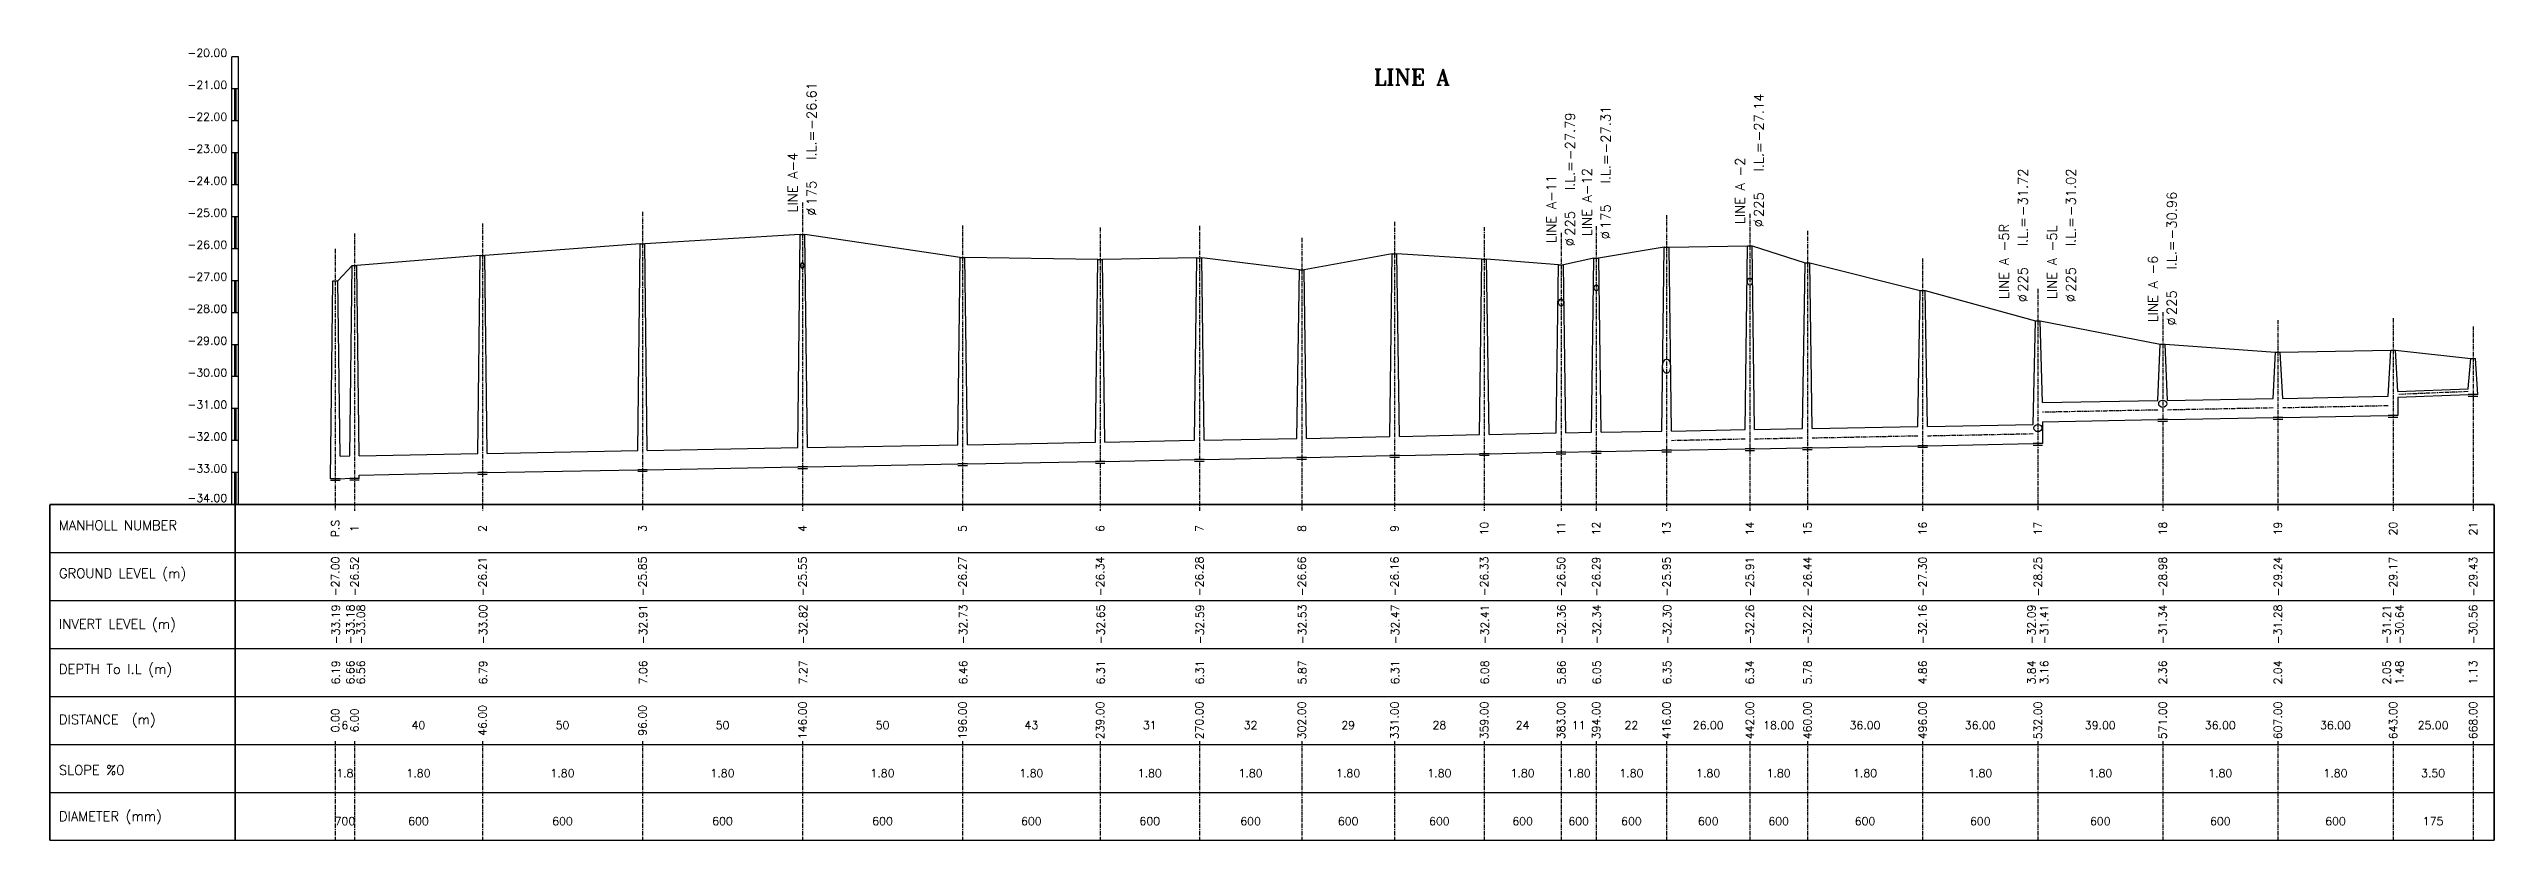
# Model space of a CAD drawing. Header units: millimetres. Extents: x 285775 to 286539, y 3258604 to 3259504.
# Drawn here: x 285775 to 286539, y 3258604 to 3258852 of the extents above; entities that cross this region are included whole.
import ezdxf
from ezdxf.enums import TextEntityAlignment as Align

# ---------------------------------------------------------------- set-up
doc = ezdxf.new("R2010")
doc.units = ezdxf.units.MM
doc.header["$MEASUREMENT"] = 0
doc.linetypes.add('CENTER', pattern=[2, 1.25, -0.25, 0.25, -0.25])
for name, color, linetype in [('EN-S-CL', 2, 'CENTER'), ('EN-S-GL', 150, 'Continuous'), ('EN-S-IL', 12, 'Continuous'), ('EN-S-IL-175', 12, 'Continuous'), ('EN-S-IL-600', 12, 'Continuous'), ('EN-S-IL-700', 12, 'Continuous'), ('EN-S-MH', 7, 'Continuous'), ('EN-S-TBL', 8, 'Continuous'), ('EN-S-TXT', 3, 'Continuous')]:
    doc.layers.add(name, color=color, linetype=linetype)
doc.styles.add('ROMANS', font='romans.shx')
doc.styles.add('ROMANT', font='romant')

# ---------------------------------------------------------------- blocks, each defined once
blk = doc.blocks.new('SUB-LINE')
at = {"layer": 'EN-S-TXT', "style": 'ROMANT'}
for s, p in [('I.L.=', (4.27, 17.86)), ('%%c', (4.27, -2.9))]:
    blk.add_text(s, height=3, rotation=90, dxfattribs=at).set_placement(p, align=Align.CENTER)
for tag, p in [('INVERT-LEVEL', (4.32, 22.72)), ('LINE-NAME', (-1.56, -3.2)), ('PIPE-DIM', (4.32, -0.93))]:
    blk.add_attdef(tag, p, '', height=3, rotation=90, dxfattribs=at)

msp = doc.modelspace()

# ---------------------------------------------------------------- linework, layer by layer
at = {"layer": 'EN-S-CL'}
for p, q in [((285960.4, 3258800.74), (285960.4, 3258707.24)), ((286010.4, 3258803.74), (286010.4, 3258707.24)), ((286195.4, 3258797.64), (286195.4, 3258707.24)), ((286280.4, 3258799.74), (286280.4, 3258707.24)), ((286306.4, 3258800.11), (286306.4, 3258707.24)), ((285870.4, 3258794.04), (285870.4, 3258707.24)), ((285910.4, 3258797.14), (285910.4, 3258707.24)), ((286060.4, 3258796.54), (286060.4, 3258707.24)), ((286103.4, 3258795.84), (286103.4, 3258707.24)), ((286134.4, 3258796.44), (286134.4, 3258707.24)), ((286166.4, 3258792.64), (286166.4, 3258707.24)), ((286223.4, 3258795.94), (286223.4, 3258707.24)), ((286247.4, 3258794.24), (286247.4, 3258707.24)), ((286258.4, 3258796.34), (286258.4, 3258707.24)), ((286324.4, 3258794.83), (286324.4, 3258707.24)), ((285864.4, 3258789.24), (285864.4, 3258707.24)), ((286360.4, 3258786.22), (286360.4, 3258707.24)), ((286396.4, 3258776.71), (286396.4, 3258707.24)), ((286435.4, 3258769.44), (286435.4, 3258707.24)), ((286507.4, 3258767.57), (286507.4, 3258707.24)), ((286471.4, 3258766.88), (286471.4, 3258707.24)), ((286532.4, 3258764.94), (286532.4, 3258707.24)), ((286530.9, 3258744.56), (286508.9, 3258743.68)), ((286433.9, 3258738.81), (286397.9, 3258738.11)), ((286469.9, 3258739.46), (286436.9, 3258738.81)), ((286505.9, 3258740.11), (286472.9, 3258739.46)), ((286304.9, 3258729.69), (286281.9, 3258729.22)), ((286322.9, 3258730.01), (286307.9, 3258729.69)), ((286358.9, 3258730.66), (286325.9, 3258730.01)), ((286394.9, 3258731.31), (286361.9, 3258730.66)), ((285864.4, 3258635.25), (285864.4, 3258604.25)), ((285870.4, 3258635.25), (285870.4, 3258604.25)), ((285910.4, 3258635.25), (285910.4, 3258604.25)), ((285960.4, 3258635.25), (285960.4, 3258604.25)), ((286010.4, 3258635.25), (286010.4, 3258604.25)), ((286060.4, 3258635.25), (286060.4, 3258604.25)), ((286103.4, 3258635.25), (286103.4, 3258604.25)), ((286134.4, 3258635.25), (286134.4, 3258604.25)), ((286166.4, 3258635.25), (286166.4, 3258604.25)), ((286195.4, 3258635.25), (286195.4, 3258604.25)), ((286223.4, 3258635.24), (286223.4, 3258604.24)), ((286247.4, 3258635.24), (286247.4, 3258604.24)), ((286258.4, 3258635.24), (286258.4, 3258604.24)), ((286280.4, 3258635.24), (286280.4, 3258604.24)), ((286306.4, 3258635.24), (286306.4, 3258604.24)), ((286324.4, 3258635.24), (286324.4, 3258604.24)), ((286360.4, 3258635.24), (286360.4, 3258604.24)), ((286396.4, 3258635.24), (286396.4, 3258604.24)), ((286435.4, 3258635.24), (286435.4, 3258604.24)), ((286471.4, 3258635.24), (286471.4, 3258604.24)), ((286507.4, 3258635.24), (286507.4, 3258604.24)), ((286532.4, 3258635.24), (286532.4, 3258604.24))]:
    msp.add_line(p, q, dxfattribs=at)
at = {"layer": 'EN-S-GL'}
for p, q in [((285959.65, 3258790.74), (285911.15, 3258787.14)), ((286009.65, 3258793.74), (285961.15, 3258790.74)), ((286059.65, 3258786.54), (286011.15, 3258793.74)), ((286281.15, 3258789.74), (286305.65, 3258790.11)), ((286307.15, 3258790.11), (286323.65, 3258784.83)), ((285869.65, 3258784.04), (285865.15, 3258779.24)), ((285909.65, 3258787.14), (285871.15, 3258784.04)), ((286102.65, 3258785.84), (286061.15, 3258786.54)), ((286133.65, 3258786.44), (286104.15, 3258785.84)), ((286165.65, 3258782.64), (286135.15, 3258786.44)), ((286194.65, 3258787.64), (286167.15, 3258782.64)), ((286222.65, 3258785.94), (286196.15, 3258787.64)), ((286246.65, 3258784.24), (286224.15, 3258785.94)), ((286257.65, 3258786.34), (286248.15, 3258784.24)), ((286279.65, 3258789.74), (286259.15, 3258786.34)), ((286325.15, 3258784.83), (286359.65, 3258776.22)), ((286361.15, 3258776.22), (286395.65, 3258766.71)), ((286397.15, 3258766.71), (286434.65, 3258759.44)), ((286436.15, 3258759.44), (286470.65, 3258756.88)), ((286472.15, 3258756.88), (286506.65, 3258757.57)), ((286508.15, 3258757.57), (286531.65, 3258754.94))]:
    msp.add_line(p, q, dxfattribs=at)
at = {"layer": 'EN-S-IL', "color": 6}
for centre, major_axis, ratio in [((286258.4, 3258777.03), (0, 0.875), 0.781299), ((286306.4, 3258778.97), (0, 1.12), 0.675264)]:
    msp.add_ellipse(centre, major_axis=major_axis, ratio=ratio, start_param=-1.570796, end_param=4.712389, dxfattribs=at)
for centre, major_axis, ratio in [((286280.4, 3258752.49), (0, -2.25), 0.555556), ((286435.4, 3258740.77), (1.25, 0), 0.9), ((286396.4, 3258733.17), (1.25, 0), 0.9)]:
    msp.add_ellipse(centre, major_axis=major_axis, ratio=ratio, dxfattribs=at)
at = {"layer": 'EN-S-IL-175', "color": 6}
for p, q in [((286508.9, 3258744.56), (286530.9, 3258745.43)), ((286508.9, 3258742.81), (286530.9, 3258743.68))]:
    msp.add_line(p, q, dxfattribs=at)
at = {"layer": 'EN-S-IL-600', "color": 6}
for p, q in [((286397.9, 3258741.11), (286433.9, 3258741.81)), ((286436.9, 3258741.81), (286469.9, 3258742.46)), ((286436.9, 3258735.81), (286469.9, 3258736.46)), ((286472.9, 3258742.46), (286505.9, 3258743.11)), ((286472.9, 3258736.46), (286505.9, 3258737.11)), ((286104.9, 3258728.75), (286132.9, 3258729.35)), ((286135.9, 3258729.35), (286164.9, 3258729.91)), ((286167.9, 3258729.95), (286193.9, 3258730.55)), ((286196.9, 3258730.55), (286221.9, 3258731.15)), ((286224.9, 3258731.15), (286245.9, 3258731.65)), ((286248.9, 3258731.65), (286256.92, 3258731.85)), ((286259.9, 3258731.85), (286278.9, 3258732.23)), ((286281.9, 3258732.22), (286304.9, 3258732.69)), ((286307.9, 3258732.69), (286322.9, 3258733.02)), ((286325.9, 3258733.01), (286358.9, 3258733.66)), ((286361.9, 3258733.66), (286394.9, 3258734.31)), ((286397.9, 3258735.11), (286433.9, 3258735.81)), ((285871.9, 3258724.45), (285908.9, 3258725.25)), ((285911.9, 3258725.25), (285958.9, 3258726.15)), ((285961.9, 3258726.15), (286008.9, 3258727.05)), ((286011.9, 3258727.05), (286058.9, 3258727.95)), ((286011.9, 3258721.04), (286058.9, 3258721.94)), ((286061.9, 3258727.95), (286101.9, 3258728.75)), ((286061.9, 3258721.94), (286101.9, 3258722.74)), ((286104.9, 3258722.74), (286132.9, 3258723.34)), ((286135.9, 3258723.34), (286164.9, 3258723.94)), ((286167.9, 3258723.94), (286193.9, 3258724.54)), ((286196.9, 3258724.54), (286221.9, 3258725.14)), ((286224.9, 3258725.14), (286245.9, 3258725.64)), ((286248.9, 3258725.64), (286256.9, 3258725.84)), ((286259.9, 3258725.84), (286278.88, 3258726.22)), ((286281.9, 3258726.22), (286304.9, 3258726.69)), ((286307.9, 3258726.69), (286322.9, 3258727.01)), ((286325.9, 3258727.01), (286358.9, 3258727.66)), ((286361.9, 3258727.66), (286394.9, 3258728.31)), ((285871.9, 3258718.44), (285908.9, 3258719.24)), ((285911.9, 3258719.24), (285958.9, 3258720.14)), ((285961.9, 3258720.14), (286008.9, 3258721.04))]:
    msp.add_line(p, q, dxfattribs=at)
at = {"layer": 'EN-S-IL-600', "color": 6, "extrusion": (0, 0, -1)}
msp.add_ellipse((286010.38, 3258784.02), major_axis=(0, -0.875), ratio=0.58727, start_param=-1.570796, end_param=4.712389, dxfattribs=at)
at = {"layer": 'EN-S-IL-600', "color": 6}
msp.add_ellipse((286247.4, 3258772.4), major_axis=(0, -1.12), ratio=0.658575, start_param=-1.570796, end_param=4.712389, dxfattribs=at)
at = {"layer": 'EN-S-IL-700'}
for p, q in [((285865.9, 3258724.35), (285868.9, 3258724.46)), ((285865.9, 3258717.34), (285868.9, 3258717.45))]:
    msp.add_line(p, q, dxfattribs=at)
at = {"layer": 'EN-S-MH'}
for p, q in [((285958.9, 3258726.15), (285959.65, 3258790.74)), ((285959.65, 3258790.74), (285961.15, 3258790.74)), ((285961.9, 3258726.15), (285961.15, 3258790.74)), ((286008.9, 3258727.05), (286009.65, 3258793.74)), ((286009.65, 3258793.74), (286011.15, 3258793.74)), ((286011.9, 3258727.05), (286011.15, 3258793.74)), ((286304.9, 3258732.69), (286305.65, 3258790.11)), ((286305.65, 3258790.11), (286307.15, 3258790.11)), ((286307.9, 3258732.69), (286307.15, 3258790.11)), ((285868.9, 3258724.45), (285869.65, 3258784.04)), ((285869.65, 3258784.04), (285871.15, 3258784.04)), ((285871.9, 3258724.45), (285871.15, 3258784.04)), ((285908.9, 3258725.25), (285909.65, 3258787.14)), ((285909.65, 3258787.14), (285911.15, 3258787.14)), ((285911.9, 3258725.25), (285911.15, 3258787.14)), ((286058.9, 3258727.95), (286059.65, 3258786.54)), ((286059.65, 3258786.54), (286061.15, 3258786.54)), ((286061.9, 3258727.95), (286061.15, 3258786.54)), ((286101.9, 3258728.75), (286102.65, 3258785.84)), ((286102.65, 3258785.84), (286104.15, 3258785.84)), ((286104.9, 3258728.75), (286104.15, 3258785.84)), ((286132.9, 3258729.35), (286133.65, 3258786.44)), ((286133.65, 3258786.44), (286135.15, 3258786.44)), ((286135.9, 3258729.35), (286135.15, 3258786.44)), ((286164.9, 3258729.95), (286165.65, 3258782.64)), ((286165.65, 3258782.64), (286167.15, 3258782.64)), ((286167.9, 3258729.95), (286167.15, 3258782.64)), ((286193.9, 3258730.55), (286194.65, 3258787.64)), ((286194.65, 3258787.64), (286196.15, 3258787.64)), ((286196.9, 3258730.55), (286196.15, 3258787.64)), ((286221.9, 3258731.15), (286222.65, 3258785.94)), ((286222.65, 3258785.94), (286224.15, 3258785.94)), ((286224.9, 3258731.15), (286224.15, 3258785.94)), ((286245.9, 3258731.65), (286246.65, 3258784.24)), ((286246.65, 3258784.24), (286248.15, 3258784.24)), ((286248.9, 3258731.65), (286248.15, 3258784.24)), ((286256.9, 3258731.85), (286257.65, 3258786.34)), ((286257.65, 3258786.34), (286259.15, 3258786.34)), ((286259.9, 3258731.85), (286259.19, 3258786.35)), ((286278.9, 3258732.23), (286279.65, 3258789.74)), ((286279.65, 3258789.74), (286281.15, 3258789.74)), ((286281.9, 3258732.22), (286281.15, 3258789.74)), ((286322.9, 3258733.02), (286323.65, 3258784.83)), ((286323.65, 3258784.83), (286325.15, 3258784.83)), ((286325.9, 3258733.01), (286325.15, 3258784.83)), ((285862.9, 3258717.34), (285863.65, 3258779.24)), ((285863.65, 3258779.24), (285865.15, 3258779.24)), ((285865.9, 3258724.35), (285865.15, 3258779.24)), ((286358.9, 3258733.66), (286359.65, 3258776.22)), ((286359.65, 3258776.22), (286361.15, 3258776.22)), ((286361.9, 3258733.66), (286361.15, 3258776.22)), ((286394.9, 3258734.31), (286395.65, 3258766.71)), ((286395.65, 3258766.71), (286397.15, 3258766.71)), ((286397.9, 3258741.11), (286397.15, 3258766.71)), ((286433.9, 3258741.81), (286434.65, 3258759.44)), ((286434.65, 3258759.44), (286436.15, 3258759.44)), ((286436.9, 3258741.81), (286436.15, 3258759.44)), ((286469.9, 3258742.46), (286470.65, 3258756.88)), ((286470.65, 3258756.88), (286472.15, 3258756.88)), ((286472.9, 3258742.46), (286472.15, 3258756.88)), ((286505.9, 3258743.11), (286506.65, 3258757.57)), ((286506.65, 3258757.57), (286508.15, 3258757.57)), ((286508.9, 3258744.56), (286508.15, 3258757.57)), ((286530.9, 3258745.43), (286531.65, 3258754.94)), ((286531.65, 3258754.94), (286533.15, 3258754.94)), ((286533.9, 3258743.68), (286533.15, 3258754.94)), ((286472.9, 3258736.46), (286469.9, 3258736.46)), ((286472.9, 3258736.46), (286472.9, 3258736.46)), ((286508.9, 3258737.11), (286505.9, 3258737.11)), ((286505.9, 3258736.61), (286508.9, 3258736.61)), ((286508.9, 3258742.81), (286508.9, 3258737.11)), ((286533.9, 3258743.68), (286530.9, 3258743.68)), ((286530.9, 3258743.18), (286533.9, 3258743.18)), ((286533.9, 3258743.68), (286533.9, 3258743.68)), ((286397.9, 3258735.11), (286397.9, 3258728.31)), ((286436.9, 3258735.81), (286433.9, 3258735.81)), ((286433.9, 3258735.31), (286436.9, 3258735.31)), ((286436.9, 3258735.81), (286436.9, 3258735.81)), ((286469.9, 3258735.96), (286472.9, 3258735.96)), ((286061.9, 3258721.94), (286058.9, 3258721.94)), ((286058.9, 3258721.44), (286061.9, 3258721.44)), ((286104.9, 3258722.74), (286101.9, 3258722.74)), ((286101.9, 3258722.24), (286104.9, 3258722.24)), ((286135.9, 3258723.34), (286132.9, 3258723.34)), ((286132.9, 3258722.84), (286135.9, 3258722.84)), ((286167.9, 3258723.94), (286164.9, 3258723.94)), ((286164.9, 3258723.44), (286167.9, 3258723.44)), ((286196.9, 3258724.54), (286193.9, 3258724.54)), ((286193.9, 3258724.04), (286196.9, 3258724.04)), ((286224.9, 3258725.14), (286221.9, 3258725.14)), ((286221.9, 3258724.64), (286224.9, 3258724.64)), ((286248.9, 3258725.64), (286245.9, 3258725.64)), ((286245.9, 3258725.14), (286248.9, 3258725.14)), ((286259.9, 3258725.84), (286256.9, 3258725.84)), ((286256.9, 3258725.34), (286259.9, 3258725.34)), ((286281.88, 3258726.22), (286278.88, 3258726.22)), ((286278.88, 3258725.72), (286281.88, 3258725.72)), ((286307.9, 3258726.69), (286304.9, 3258726.69)), ((286304.9, 3258726.19), (286307.9, 3258726.19)), ((286307.9, 3258726.69), (286307.9, 3258726.69)), ((286325.9, 3258727.01), (286322.9, 3258727.01)), ((286322.9, 3258726.51), (286325.9, 3258726.51)), ((286325.9, 3258727.01), (286325.9, 3258727.01)), ((286361.9, 3258727.66), (286358.9, 3258727.66)), ((286358.9, 3258727.16), (286361.9, 3258727.16)), ((286361.9, 3258727.66), (286361.9, 3258727.66)), ((286397.9, 3258728.31), (286394.9, 3258728.31)), ((286394.9, 3258727.81), (286397.9, 3258727.81)), ((285865.9, 3258717.34), (285862.9, 3258717.34)), ((285862.9, 3258716.84), (285865.9, 3258716.84)), ((285871.9, 3258717.44), (285868.9, 3258717.44)), ((285868.9, 3258716.94), (285871.9, 3258716.94)), ((285871.9, 3258717.44), (285871.9, 3258718.44)), ((285911.9, 3258719.24), (285908.9, 3258719.24)), ((285908.9, 3258718.74), (285911.9, 3258718.74)), ((285961.9, 3258720.14), (285958.9, 3258720.14)), ((285958.9, 3258719.64), (285961.9, 3258719.64)), ((286011.9, 3258721.04), (286008.9, 3258721.04)), ((286008.9, 3258720.54), (286011.9, 3258720.54))]:
    msp.add_line(p, q, dxfattribs=at)
at = {"layer": 'EN-S-TBL'}
for p, q in [((285775.17, 3258694.24), (286264.4, 3258694.24)), ((286264.4, 3258694.24), (286539.02, 3258694.24)), ((285775.17, 3258679.24), (286264.4, 3258679.24)), ((286264.4, 3258679.24), (286539.02, 3258679.24)), ((285775.17, 3258664.24), (286264.4, 3258664.24)), ((286264.4, 3258664.24), (286539.02, 3258664.24)), ((285775.17, 3258649.24), (286264.4, 3258649.24)), ((286264.4, 3258649.24), (286539.02, 3258649.24)), ((285775.17, 3258634.24), (286264.4, 3258634.24)), ((286264.4, 3258634.24), (286539.02, 3258634.24)), ((285775.17, 3258619.24), (286264.4, 3258619.24)), ((285775.17, 3258619.24), (286264.4, 3258619.24)), ((286264.4, 3258619.24), (286539.02, 3258619.24)), ((286264.4, 3258604.24), (286539.02, 3258604.24))]:
    msp.add_line(p, q, dxfattribs=at)
at = {"layer": 'EN-S-TBL', "const_width": 0.5}
for points in [[(285775.17, 3258604.24), (285775.17, 3258709.24)], [(286264.4, 3258709.24), (285775.17, 3258709.24)], [(286539.02, 3258604.24), (285833.12, 3258604.24), (285833.12, 3258709.24), (286539.02, 3258709.24)], [(286539.02, 3258709.24), (286539.02, 3258709.24), (286539.02, 3258604.24), (286539.02, 3258604.24)], [(286264.4, 3258604.24), (285775.17, 3258604.24)]]:
    msp.add_lwpolyline(points, dxfattribs=at)
at = {"layer": 'EN-S-TXT'}
for p, q in [((285832.12, 3258709.24), (285832.12, 3258849.24)), ((285834.12, 3258849.24), (285832.12, 3258849.24)), ((285834.12, 3258709.24), (285834.12, 3258849.24)), ((285834.12, 3258839.24), (285832.12, 3258839.24)), ((285832.92, 3258839.24), (285832.92, 3258829.24)), ((285833.12, 3258839.24), (285833.12, 3258829.24)), ((285833.32, 3258839.24), (285833.32, 3258829.24)), ((285834.12, 3258829.24), (285832.12, 3258829.24)), ((285834.12, 3258819.24), (285832.12, 3258819.24)), ((285832.92, 3258819.24), (285832.92, 3258809.24)), ((285833.12, 3258819.24), (285833.12, 3258809.24)), ((285833.32, 3258819.24), (285833.32, 3258809.24)), ((285834.12, 3258809.24), (285832.12, 3258809.24)), ((285834.12, 3258799.24), (285832.12, 3258799.24)), ((285832.92, 3258799.24), (285832.92, 3258789.24)), ((285833.12, 3258799.24), (285833.12, 3258789.24)), ((285833.32, 3258799.24), (285833.32, 3258789.24)), ((285834.12, 3258789.24), (285832.12, 3258789.24)), ((285834.12, 3258779.24), (285832.12, 3258779.24)), ((285832.92, 3258779.24), (285832.92, 3258769.24)), ((285833.12, 3258779.24), (285833.12, 3258769.24)), ((285833.32, 3258779.24), (285833.32, 3258769.24)), ((285834.12, 3258769.24), (285832.12, 3258769.24)), ((285834.12, 3258759.24), (285832.12, 3258759.24)), ((285832.92, 3258759.24), (285832.92, 3258749.24)), ((285833.12, 3258759.24), (285833.12, 3258749.24)), ((285833.32, 3258759.24), (285833.32, 3258749.24)), ((285834.12, 3258749.24), (285832.12, 3258749.24)), ((285834.12, 3258739.24), (285832.12, 3258739.24)), ((285832.92, 3258739.24), (285832.92, 3258729.24)), ((285833.12, 3258739.24), (285833.12, 3258729.24)), ((285833.32, 3258739.24), (285833.32, 3258729.24)), ((285834.12, 3258729.24), (285832.12, 3258729.24)), ((285834.12, 3258719.24), (285832.12, 3258719.24)), ((285832.92, 3258719.24), (285832.92, 3258709.24)), ((285833.12, 3258719.24), (285833.12, 3258709.24)), ((285833.32, 3258719.24), (285833.32, 3258709.24))]:
    msp.add_line(p, q, dxfattribs=at)

# ---------------------------------------------------------------- block references
at = {"layer": 'EN-S-CL'}
for p, values in [((286010.4, 3258803.74), {'LINE-NAME': 'LINE A-4', 'PIPE-DIM': '175', 'INVERT-LEVEL': '-26.61'}), ((286306.4, 3258800.11), {'LINE-NAME': 'LINE A -2', 'PIPE-DIM': '225', 'INVERT-LEVEL': '-27.14'}), ((286247.4, 3258794.24), {'LINE-NAME': 'LINE A-11', 'PIPE-DIM': '225', 'INVERT-LEVEL': '-27.79'}), ((286258.54, 3258796.34), {'LINE-NAME': 'LINE A-12', 'PIPE-DIM': '175', 'INVERT-LEVEL': '-27.31'}), ((286388.9, 3258776.71), {'LINE-NAME': 'LINE A -5R', 'PIPE-DIM': '225', 'INVERT-LEVEL': '-31.72'}), ((286403.9, 3258776.71), {'LINE-NAME': 'LINE A -5L', 'PIPE-DIM': '225', 'INVERT-LEVEL': '-31.02'}), ((286435.4, 3258769.44), {'LINE-NAME': 'LINE A -6', 'PIPE-DIM': '225', 'INVERT-LEVEL': '-30.96'})]:
    msp.add_blockref('SUB-LINE', p, dxfattribs=at).add_auto_attribs(values)

# ---------------------------------------------------------------- texts
at = {"layer": 'EN-S-TXT', "style": 'ROMANS'}
for s, p in [('-20.00', (285830.62, 3258849.24)), ('-21.00', (285830.62, 3258839.24)), ('-22.00', (285830.62, 3258829.24)), ('-23.00', (285830.62, 3258819.24)), ('-24.00', (285830.62, 3258809.24)), ('-25.00', (285830.62, 3258799.24)), ('-26.00', (285830.62, 3258789.24)), ('-27.00', (285830.62, 3258779.24)), ('-28.00', (285830.62, 3258769.24)), ('-29.00', (285830.62, 3258759.24)), ('-30.00', (285830.62, 3258749.24)), ('-31.00', (285830.62, 3258739.24)), ('-32.00', (285830.62, 3258729.24)), ('-33.00', (285830.62, 3258719.24)), ('-34.00', (285830.62, 3258710.04))]:
    msp.add_text(s, height=2.5, dxfattribs=at).set_placement(p, align=Align.RIGHT)
at = {"layer": 'EN-S-TXT', "style": 'ROMANT'}
msp.add_text('LINE A ', height=5, dxfattribs=at).set_placement((286202.53, 3258840.38), align=Align.CENTER)
for s, p in [('MANHOLL NUMBER', (285778.07, 3258701.25)), ('GROUND LEVEL (m)', (285778.07, 3258686.25)), ('INVERT LEVEL (m)', (285778.07, 3258670.38)), ('DEPTH To I.L (m)', (285778.07, 3258656.31)), ('DISTANCE  (m)', (285778.07, 3258640.52)), ('SLOPE %0', (285778.07, 3258624.72)), ('DIAMETER (mm)', (285778.07, 3258610.27))]:
    msp.add_text(s, height=3, dxfattribs=at).set_placement(p)
at = {"layer": 'EN-S-TXT', "style": 'ROMANS'}
for s, p in [('P.S', (285864.4, 3258701.75)), ('1', (285870.4, 3258701.74)), ('2', (285910.4, 3258701.74)), ('3', (285960.4, 3258701.74)), ('4', (286010.4, 3258701.74)), ('5', (286060.4, 3258701.74)), ('6', (286103.4, 3258701.74)), ('7', (286134.4, 3258701.74)), ('8', (286166.4, 3258701.74)), ('9', (286195.4, 3258701.74)), ('10', (286223.4, 3258701.74)), ('11', (286247.4, 3258701.74)), ('12', (286258.4, 3258701.74)), ('13', (286280.4, 3258701.74)), ('14', (286306.4, 3258701.74)), ('15', (286324.4, 3258701.74)), ('16', (286360.4, 3258701.74)), ('17', (286396.4, 3258701.74)), ('18', (286435.4, 3258701.74)), ('19', (286471.4, 3258701.74)), ('20', (286507.4, 3258701.74)), ('21', (286532.4, 3258701.74)), ('-27.00', (285864.4, 3258686.75)), ('-26.52', (285870.4, 3258686.75)), ('-26.21', (285910.4, 3258686.75)), ('-25.85', (285960.4, 3258686.75)), ('-25.55', (286010.4, 3258686.75)), ('-26.27', (286060.4, 3258686.75)), ('-26.34', (286103.4, 3258686.75)), ('-26.28', (286134.4, 3258686.75)), ('-26.66', (286166.4, 3258686.75)), ('-26.16', (286195.4, 3258686.75)), ('-26.33', (286223.4, 3258686.75)), ('-26.50', (286247.4, 3258686.74)), ('-26.29', (286258.4, 3258686.74)), ('-25.95', (286280.4, 3258686.74)), ('-25.91', (286306.4, 3258686.74)), ('-26.44', (286324.4, 3258686.74)), ('-27.30', (286360.4, 3258686.74)), ('-28.25', (286396.4, 3258686.74)), ('-28.98', (286435.4, 3258686.74)), ('-29.24', (286471.4, 3258686.74)), ('-29.17', (286507.4, 3258686.74)), ('-29.43', (286532.4, 3258686.74)), ('-33.19', (285864.56, 3258671.75)), ('-33.18', (285869.11, 3258671.75)), ('-33.08', (285872.4, 3258671.75)), ('-33.00', (285910.56, 3258671.75)), ('-32.91', (285960.56, 3258671.75)), ('-32.82', (286010.56, 3258671.75)), ('-32.73', (286060.56, 3258671.75)), ('-32.65', (286103.56, 3258671.75)), ('-32.59', (286134.56, 3258671.75)), ('-32.53', (286166.56, 3258671.75)), ('-32.47', (286195.56, 3258671.75)), ('-32.41', (286223.56, 3258671.74)), ('-32.36', (286247.56, 3258671.75)), ('-32.34', (286258.56, 3258671.74)), ('-32.30', (286280.56, 3258671.74)), ('-32.26', (286306.4, 3258671.74)), ('-32.22', (286324.4, 3258671.74)), ('-32.16', (286360.4, 3258671.74)), ('-32.09', (286394.4, 3258671.74)), ('-31.41', (286398.4, 3258671.74)), ('-31.34', (286435.4, 3258671.74)), ('-31.28', (286471.4, 3258671.74)), ('-31.21', (286505.4, 3258671.74)), ('-30.64', (286509.4, 3258671.74)), ('-30.56', (286532.4, 3258671.74)), ('6.19', (285864.56, 3258656.75)), ('6.66', (285869.11, 3258656.75)), ('6.56', (285872.4, 3258656.75)), ('6.79', (285910.56, 3258656.75)), ('7.06', (285960.56, 3258656.75)), ('7.27', (286010.56, 3258656.75)), ('6.46', (286060.56, 3258656.75)), ('5.87', (286166.56, 3258656.75)), ('6.08', (286223.56, 3258656.74)), ('5.86', (286247.56, 3258656.75)), ('6.05', (286258.56, 3258656.74)), ('6.35', (286280.56, 3258656.74)), ('6.34', (286306.4, 3258656.74)), ('5.78', (286324.4, 3258656.74)), ('4.86', (286360.4, 3258656.74)), ('3.84', (286394.4, 3258656.74)), ('3.16', (286398.4, 3258656.74)), ('2.36', (286435.4, 3258656.74)), ('2.04', (286471.4, 3258656.74)), ('2.05', (286505.4, 3258656.74)), ('1.48', (286509.4, 3258656.74)), ('1.13', (286532.4, 3258656.74)), ('6.31', (286103.56, 3258656.75)), ('6.31', (286134.56, 3258656.75)), ('6.31', (286195.56, 3258656.75)), ('0.00', (285864.4, 3258641.75)), ('6.00', (285870.4, 3258641.75)), ('46.00', (285910.4, 3258641.75)), ('96.00', (285960.4, 3258641.75)), ('146.00', (286010.4, 3258641.75)), ('196.00', (286060.4, 3258641.75)), ('239.00', (286103.4, 3258641.75)), ('270.00', (286134.4, 3258641.75)), ('302.00', (286166.4, 3258641.75)), ('331.00', (286195.4, 3258641.75)), ('359.00', (286223.4, 3258641.74)), ('383.00', (286247.4, 3258641.75)), ('394.00', (286258.4, 3258641.74)), ('416.00', (286280.4, 3258641.74)), ('442.00', (286306.4, 3258641.74)), ('460.00', (286324.4, 3258641.74)), ('496.00', (286360.4, 3258641.74)), ('532.00', (286396.4, 3258641.74)), ('571.00', (286435.4, 3258641.74)), ('607.00', (286471.4, 3258641.74)), ('643.00', (286507.4, 3258641.74)), ('668.00', (286532.4, 3258641.74))]:
    msp.add_text(s, height=2.5, rotation=90, dxfattribs=at).set_placement(p, align=Align.MIDDLE)
for s, p in [('6', (285867.4, 3258640.25)), ('40', (285890.4, 3258640.25)), ('50', (285935.4, 3258640.25)), ('50', (285985.4, 3258640.25)), ('50', (286035.4, 3258640.25)), ('43', (286081.9, 3258640.25)), ('31', (286118.9, 3258640.25)), ('32', (286150.4, 3258640.25)), ('29', (286180.9, 3258640.25)), ('28', (286209.4, 3258640.25)), ('24', (286235.4, 3258640.25)), ('11', (286252.9, 3258640.24)), ('22', (286269.4, 3258640.25)), ('26.00', (286293.4, 3258640.24)), ('18.00', (286315.4, 3258640.24)), ('36.00', (286342.4, 3258640.24)), ('36.00', (286378.4, 3258640.24)), ('39.00', (286415.9, 3258640.24)), ('36.00', (286453.4, 3258640.24)), ('36.00', (286489.4, 3258640.24)), ('25.00', (286519.9, 3258640.24)), ('1.8', (285867.4, 3258625.25)), ('1.80', (285890.4, 3258625.25)), ('1.80', (285935.4, 3258625.24)), ('1.80', (285985.4, 3258625.25)), ('1.80', (286035.4, 3258625.25)), ('1.80', (286081.9, 3258625.24)), ('1.80', (286118.9, 3258625.25)), ('1.80', (286150.4, 3258625.24)), ('1.80', (286180.9, 3258625.24)), ('1.80', (286209.4, 3258625.24)), ('1.80', (286235.4, 3258625.24)), ('1.80', (286252.9, 3258625.24)), ('1.80', (286269.4, 3258625.24)), ('1.80', (286293.4, 3258625.24)), ('1.80', (286315.4, 3258625.24)), ('1.80', (286342.4, 3258625.24)), ('1.80', (286378.4, 3258625.24)), ('1.80', (286415.9, 3258625.24)), ('1.80', (286453.4, 3258625.24)), ('1.80', (286489.4, 3258625.24)), ('3.50', (286519.9, 3258625.24)), ('700', (285867.4, 3258610.25)), ('600', (285890.4, 3258610.25)), ('600', (285935.4, 3258610.24)), ('600', (285985.4, 3258610.25)), ('600', (286035.4, 3258610.25)), ('600', (286081.9, 3258610.24)), ('600', (286118.9, 3258610.25)), ('600', (286150.4, 3258610.24)), ('600', (286180.9, 3258610.24)), ('600', (286209.4, 3258610.24)), ('600', (286235.4, 3258610.24)), ('600', (286252.9, 3258610.24)), ('600', (286269.4, 3258610.24)), ('600', (286293.4, 3258610.24)), ('600', (286315.4, 3258610.24)), ('600', (286342.4, 3258610.24)), ('600', (286378.4, 3258610.24)), ('600', (286415.9, 3258610.24)), ('600', (286453.4, 3258610.24)), ('600', (286489.4, 3258610.24)), ('175', (286519.9, 3258610.24))]:
    msp.add_text(s, height=2.5, dxfattribs=at).set_placement(p, align=Align.MIDDLE)

doc.saveas('drawing.dxf')
